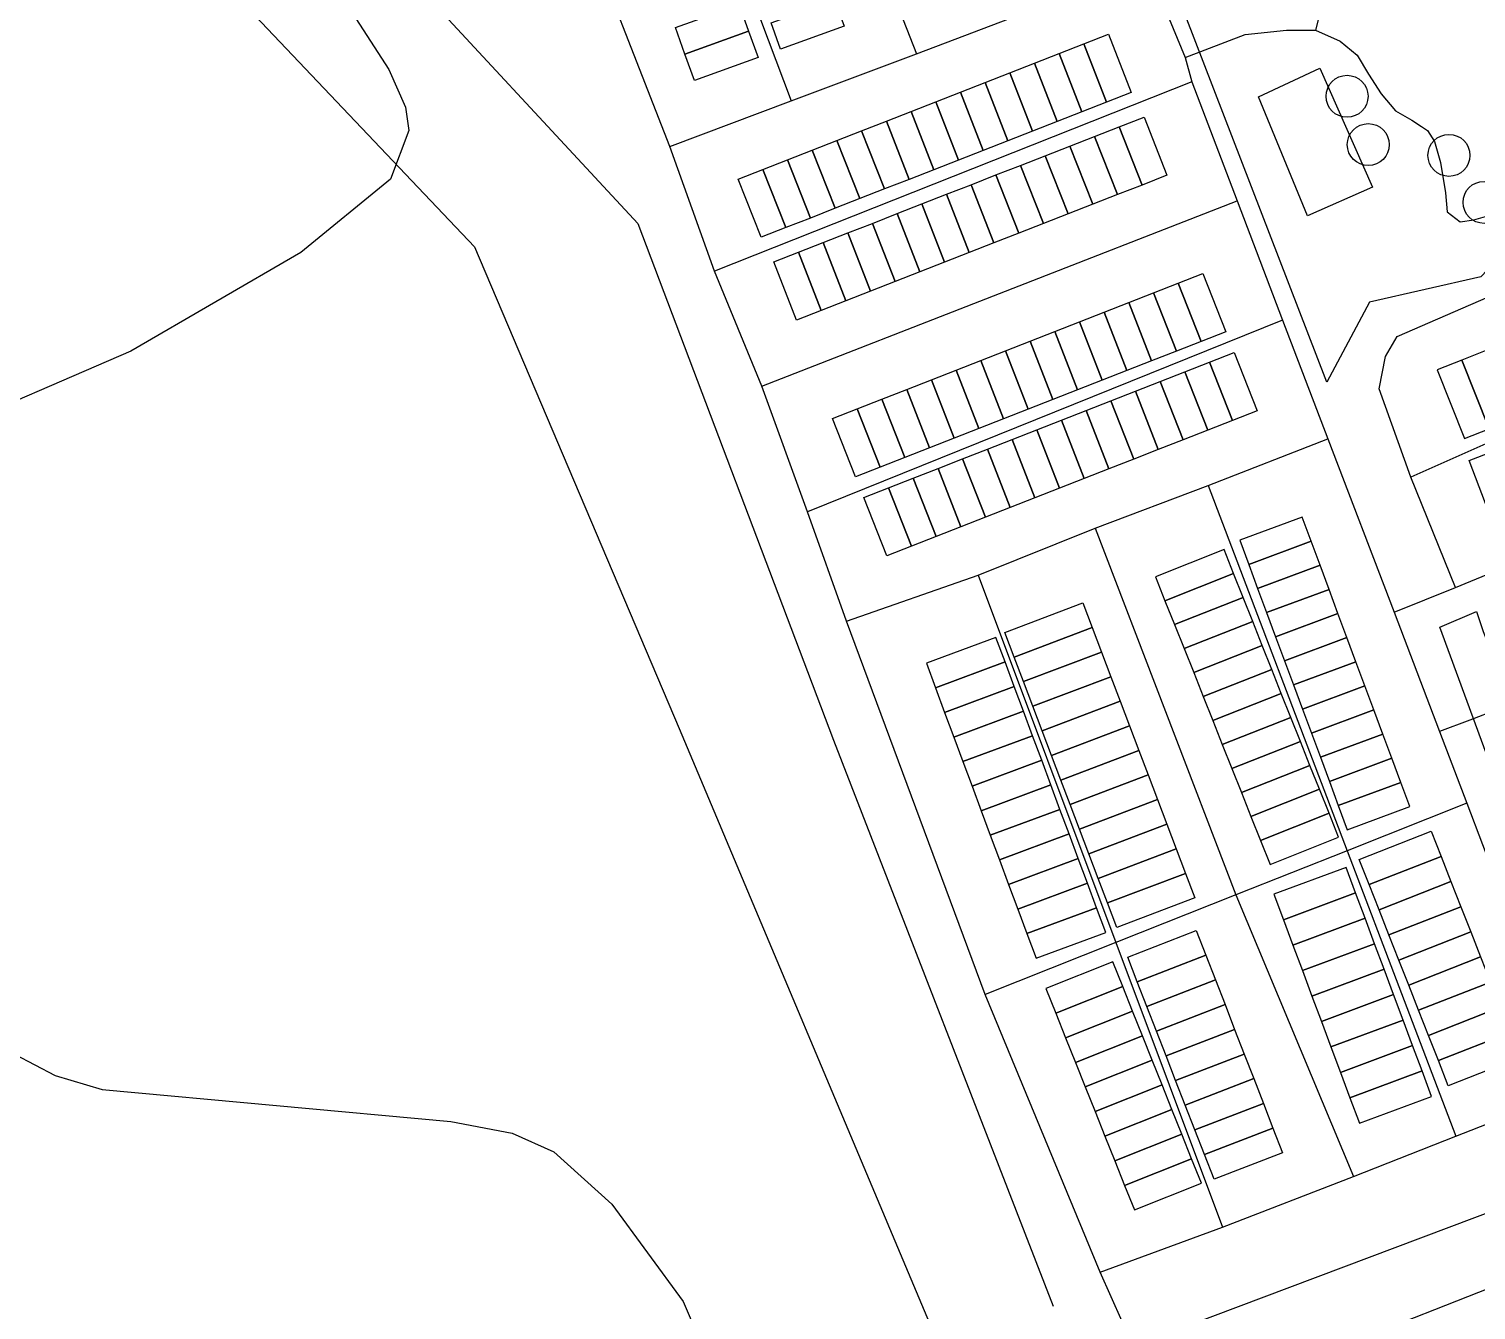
# Model space of a CAD drawing. Header units: metres. Extents: x 11276530 to 11306586, y 355867 to 367650.
# Drawn here: x 11290219.7 to 11290564.3, y 359363.3 to 359668.6 of the extents above; entities that cross this region are included whole.
import ezdxf

# ---------------------------------------------------------------- set-up
doc = ezdxf.new("R2010")
doc.units = ezdxf.units.M
for name, color, linetype in [('AMENITY', 6, 'Continuous'), ('BUILDING', 8, 'Continuous'), ('HIGHWAY_FOOTWAY', 6, 'Continuous'), ('HIGHWAY_RESIDENTIAL', 7, 'Continuous'), ('HIGHWAY_SERVICE', 8, 'Continuous'), ('HIGHWAY_TERTIARY', 3, 'Continuous'), ('LANDUSE', 2, 'Continuous'), ('OSM_OTHER', 7, 'Continuous'), ('WATERWAY_DRAIN', 4, 'Continuous')]:
    doc.layers.add(name, color=color, linetype=linetype)

msp = doc.modelspace()

# ---------------------------------------------------------------- linework, layer by layer
at = {"layer": 'AMENITY'}
for centre in [(11290533.62, 359652.54), (11290538.68, 359641.03), (11290557.89, 359638.46), (11290566.25, 359627.26)]:
    msp.add_circle(centre, 5, dxfattribs=at)
at = {"layer": 'BUILDING'}
for points in [[(11290398.69, 359663.78), (11290396.43, 359670.07), (11290411.58, 359675.51), (11290413.86, 359669.22), (11290398.69, 359663.78)], [(11290375.93, 359662.59), (11290373.67, 359668.89), (11290388.82, 359674.34), (11290391.08, 359668.04), (11290375.93, 359662.59)], [(11290378.19, 359656.3), (11290375.93, 359662.59), (11290391.08, 359668.04), (11290393.34, 359661.75), (11290378.19, 359656.3)], [(11290476.36, 359651.16), (11290470.48, 359648.85), (11290465.05, 359662.75), (11290470.93, 359665.04), (11290476.36, 359651.16)], [(11290482.24, 359653.46), (11290476.36, 359651.16), (11290470.93, 359665.04), (11290476.81, 359667.35), (11290482.24, 359653.46)], [(11290470.48, 359648.85), (11290464.61, 359646.56), (11290459.16, 359660.44), (11290465.05, 359662.75), (11290470.48, 359648.85)], [(11290458.73, 359644.25), (11290452.85, 359641.95), (11290447.41, 359655.83), (11290453.28, 359658.14), (11290458.73, 359644.25)], [(11290464.61, 359646.56), (11290458.73, 359644.25), (11290453.28, 359658.14), (11290459.16, 359660.44), (11290464.61, 359646.56)], [(11290452.85, 359641.95), (11290446.96, 359639.64), (11290441.53, 359653.54), (11290447.41, 359655.83), (11290452.85, 359641.95)], [(11290441.08, 359637.35), (11290435.21, 359635.04), (11290429.77, 359648.93), (11290435.65, 359651.23), (11290441.08, 359637.35)], [(11290446.96, 359639.64), (11290441.08, 359637.35), (11290435.65, 359651.23), (11290441.53, 359653.54), (11290446.96, 359639.64)], [(11290435.21, 359635.04), (11290429.33, 359632.74), (11290423.9, 359646.62), (11290429.77, 359648.93), (11290435.21, 359635.04)], [(11290490.69, 359633.7), (11290484.81, 359631.39), (11290479.38, 359645.29), (11290485.26, 359647.58), (11290490.69, 359633.7)], [(11290423.45, 359630.45), (11290417.57, 359628.14), (11290412.13, 359642.03), (11290418.01, 359644.33), (11290423.45, 359630.45)], [(11290429.33, 359632.74), (11290423.45, 359630.45), (11290418.01, 359644.33), (11290423.9, 359646.62), (11290429.33, 359632.74)], [(11290484.81, 359631.39), (11290478.93, 359629.1), (11290473.5, 359642.98), (11290479.38, 359645.29), (11290484.81, 359631.39)], [(11290417.57, 359628.14), (11290411.7, 359625.84), (11290406.25, 359639.72), (11290412.13, 359642.03), (11290417.57, 359628.14)], [(11290473.05, 359626.8), (11290467.18, 359624.49), (11290461.73, 359638.38), (11290467.61, 359640.68), (11290473.05, 359626.8)], [(11290478.93, 359629.1), (11290473.05, 359626.8), (11290467.61, 359640.68), (11290473.5, 359642.98), (11290478.93, 359629.1)], [(11290405.81, 359623.53), (11290399.93, 359621.24), (11290394.5, 359635.12), (11290400.37, 359637.43), (11290405.81, 359623.53)], [(11290411.7, 359625.84), (11290405.81, 359623.53), (11290400.37, 359637.43), (11290406.25, 359639.72), (11290411.7, 359625.84)], [(11290467.18, 359624.49), (11290461.3, 359622.2), (11290455.86, 359636.08), (11290461.73, 359638.38), (11290467.18, 359624.49)], [(11290399.93, 359621.24), (11290394.05, 359618.93), (11290388.62, 359632.82), (11290394.5, 359635.12), (11290399.93, 359621.24)], [(11290455.41, 359619.89), (11290449.53, 359617.59), (11290444.1, 359631.47), (11290449.98, 359633.78), (11290455.41, 359619.89)], [(11290461.3, 359622.2), (11290455.41, 359619.89), (11290449.98, 359633.78), (11290455.86, 359636.08), (11290461.3, 359622.2)], [(11290449.53, 359617.59), (11290443.66, 359615.28), (11290438.22, 359629.18), (11290444.1, 359631.47), (11290449.53, 359617.59)], [(11290443.66, 359615.28), (11290437.78, 359612.99), (11290432.35, 359626.87), (11290438.22, 359629.18), (11290443.66, 359615.28)], [(11290431.9, 359610.68), (11290426.02, 359608.38), (11290420.58, 359622.26), (11290426.46, 359624.57), (11290431.9, 359610.68)], [(11290437.78, 359612.99), (11290431.9, 359610.68), (11290426.46, 359624.57), (11290432.35, 359626.87), (11290437.78, 359612.99)], [(11290426.02, 359608.38), (11290420.14, 359606.07), (11290414.7, 359619.97), (11290420.58, 359622.26), (11290426.02, 359608.38)], [(11290414.26, 359603.78), (11290408.38, 359601.47), (11290402.95, 359615.36), (11290408.82, 359617.66), (11290414.26, 359603.78)], [(11290420.14, 359606.07), (11290414.26, 359603.78), (11290408.82, 359617.66), (11290414.7, 359619.97), (11290420.14, 359606.07)], [(11290408.38, 359601.47), (11290402.5, 359599.17), (11290397.07, 359613.05), (11290402.95, 359615.36), (11290408.38, 359601.47)], [(11290504.73, 359596.38), (11290498.85, 359594.08), (11290493.4, 359607.97), (11290499.28, 359610.27), (11290504.73, 359596.38)], [(11290498.85, 359594.08), (11290492.97, 359591.78), (11290487.53, 359605.66), (11290493.4, 359607.97), (11290498.85, 359594.08)], [(11290487.08, 359589.47), (11290481.2, 359587.17), (11290475.77, 359601.06), (11290481.65, 359603.36), (11290487.08, 359589.47)], [(11290492.97, 359591.78), (11290487.08, 359589.47), (11290481.65, 359603.36), (11290487.53, 359605.66), (11290492.97, 359591.78)], [(11290481.2, 359587.17), (11290475.33, 359584.88), (11290469.89, 359598.76), (11290475.77, 359601.06), (11290481.2, 359587.17)], [(11290469.45, 359582.57), (11290463.57, 359580.27), (11290458.13, 359594.15), (11290464.02, 359596.46), (11290469.45, 359582.57)], [(11290475.33, 359584.88), (11290469.45, 359582.57), (11290464.02, 359596.46), (11290469.89, 359598.76), (11290475.33, 359584.88)], [(11290463.57, 359580.27), (11290457.69, 359577.96), (11290452.25, 359591.86), (11290458.13, 359594.15), (11290463.57, 359580.27)], [(11290451.81, 359575.67), (11290445.93, 359573.36), (11290440.49, 359587.25), (11290446.37, 359589.55), (11290451.81, 359575.67)], [(11290457.69, 359577.96), (11290451.81, 359575.67), (11290446.37, 359589.55), (11290452.25, 359591.86), (11290457.69, 359577.96)], [(11290506.31, 359575.27), (11290500.43, 359572.97), (11290495, 359586.85), (11290500.87, 359589.16), (11290506.31, 359575.27)], [(11290512.18, 359577.57), (11290506.31, 359575.27), (11290500.87, 359589.16), (11290506.75, 359591.46), (11290512.18, 359577.57)], [(11290561.58, 359570.95), (11290567.5, 359573.32), (11290560.96, 359589.68), (11290555.05, 359587.32), (11290561.58, 359570.95)], [(11290567.5, 359573.32), (11290573.42, 359575.68), (11290566.89, 359592.05), (11290560.96, 359589.68), (11290567.5, 359573.32)], [(11290445.93, 359573.36), (11290440.05, 359571.06), (11290434.62, 359584.94), (11290440.49, 359587.25), (11290445.93, 359573.36)], [(11290500.43, 359572.97), (11290494.55, 359570.66), (11290489.12, 359584.55), (11290495, 359586.85), (11290500.43, 359572.97)], [(11290434.17, 359568.76), (11290428.29, 359566.46), (11290422.86, 359580.34), (11290428.74, 359582.65), (11290434.17, 359568.76)], [(11290440.05, 359571.06), (11290434.17, 359568.76), (11290428.74, 359582.65), (11290434.62, 359584.94), (11290440.05, 359571.06)], [(11290488.67, 359568.37), (11290482.8, 359566.06), (11290477.35, 359579.95), (11290483.23, 359582.25), (11290488.67, 359568.37)], [(11290494.55, 359570.66), (11290488.67, 359568.37), (11290483.23, 359582.25), (11290489.12, 359584.55), (11290494.55, 359570.66)], [(11290428.29, 359566.46), (11290422.42, 359564.15), (11290416.97, 359578.04), (11290422.86, 359580.34), (11290428.29, 359566.46)], [(11290482.8, 359566.06), (11290476.92, 359563.76), (11290471.47, 359577.64), (11290477.35, 359579.95), (11290482.8, 359566.06)], [(11290422.42, 359564.15), (11290416.54, 359561.85), (11290411.09, 359575.73), (11290416.97, 359578.04), (11290422.42, 359564.15)], [(11290471.03, 359561.45), (11290465.15, 359559.16), (11290459.72, 359573.05), (11290465.6, 359575.34), (11290471.03, 359561.45)], [(11290476.92, 359563.76), (11290471.03, 359561.45), (11290465.6, 359575.34), (11290471.47, 359577.64), (11290476.92, 359563.76)], [(11290465.15, 359559.16), (11290459.27, 359556.86), (11290453.84, 359570.74), (11290459.72, 359573.05), (11290465.15, 359559.16)], [(11290453.4, 359554.55), (11290447.52, 359552.25), (11290442.07, 359566.14), (11290447.96, 359568.44), (11290453.4, 359554.55)], [(11290459.27, 359556.86), (11290453.4, 359554.55), (11290447.96, 359568.44), (11290453.84, 359570.74), (11290459.27, 359556.86)], [(11290447.52, 359552.25), (11290441.64, 359549.95), (11290436.2, 359563.84), (11290442.07, 359566.14), (11290447.52, 359552.25)], [(11290562.71, 359565.76), (11290568.29, 359567.86), (11290575.17, 359549.63), (11290569.59, 359547.53), (11290562.71, 359565.76)], [(11290435.76, 359547.65), (11290429.87, 359545.34), (11290424.44, 359559.23), (11290430.32, 359561.53), (11290435.76, 359547.65)], [(11290441.64, 359549.95), (11290435.76, 359547.65), (11290430.32, 359561.53), (11290436.2, 359563.84), (11290441.64, 359549.95)], [(11290429.87, 359545.34), (11290424, 359543.04), (11290418.56, 359556.93), (11290424.44, 359559.23), (11290429.87, 359545.34)], [(11290525.05, 359546.52), (11290522.91, 359552.28), (11290508.05, 359546.76), (11290510.19, 359541), (11290525.05, 359546.52)], [(11290506.6, 359538.84), (11290504.32, 359544.56), (11290487.99, 359538.06), (11290490.26, 359532.34), (11290506.6, 359538.84)], [(11290527.19, 359540.78), (11290525.05, 359546.52), (11290510.19, 359541), (11290512.33, 359535.25), (11290527.19, 359540.78)], [(11290529.33, 359535.03), (11290527.19, 359540.78), (11290512.33, 359535.25), (11290514.45, 359529.51), (11290529.33, 359535.03)], [(11290508.87, 359533.12), (11290506.6, 359538.84), (11290490.26, 359532.34), (11290492.55, 359526.63), (11290508.87, 359533.12)], [(11290531.46, 359529.29), (11290529.33, 359535.03), (11290514.45, 359529.51), (11290516.59, 359523.76), (11290531.46, 359529.29)], [(11290454.35, 359518.91), (11290452.13, 359524.77), (11290470.69, 359531.82), (11290472.92, 359525.95), (11290454.35, 359518.91)], [(11290511.14, 359527.41), (11290508.87, 359533.12), (11290492.55, 359526.63), (11290494.82, 359520.91), (11290511.14, 359527.41)], [(11290513.42, 359521.69), (11290511.14, 359527.41), (11290494.82, 359520.91), (11290497.09, 359515.2), (11290513.42, 359521.69)], [(11290533.6, 359523.53), (11290531.46, 359529.29), (11290516.59, 359523.76), (11290518.73, 359518.01), (11290533.6, 359523.53)], [(11290566.01, 359524.96), (11290571.22, 359512.22), (11290576.97, 359514.57), (11290580.24, 359515.91), (11290584.03, 359505.24), (11290579.75, 359503.51), (11290574.26, 359501.43), (11290579.33, 359487.98), (11290577.59, 359487.37), (11290579.25, 359483.25), (11290570.16, 359486.67), (11290555.72, 359526.06), (11290564.43, 359529.78), (11290566.01, 359524.96)], [(11290452.18, 359517.73), (11290450, 359523.59), (11290433.42, 359517.42), (11290435.6, 359511.57), (11290452.18, 359517.73)], [(11290456.57, 359513.05), (11290454.35, 359518.91), (11290472.92, 359525.95), (11290475.15, 359520.1), (11290456.57, 359513.05)], [(11290535.74, 359517.79), (11290533.6, 359523.53), (11290518.73, 359518.01), (11290520.87, 359512.26), (11290535.74, 359517.79)], [(11290458.79, 359507.19), (11290456.57, 359513.05), (11290475.15, 359520.1), (11290477.36, 359514.23), (11290458.79, 359507.19)], [(11290515.69, 359515.97), (11290513.42, 359521.69), (11290497.09, 359515.2), (11290499.36, 359509.48), (11290515.69, 359515.97)], [(11290454.35, 359511.88), (11290452.18, 359517.73), (11290435.6, 359511.57), (11290437.78, 359505.7), (11290454.35, 359511.88)], [(11290537.86, 359512.04), (11290535.74, 359517.79), (11290520.87, 359512.26), (11290523, 359506.52), (11290537.86, 359512.04)], [(11290461.02, 359501.33), (11290458.79, 359507.19), (11290477.36, 359514.23), (11290479.59, 359508.37), (11290461.02, 359501.33)], [(11290517.96, 359510.25), (11290515.69, 359515.97), (11290499.36, 359509.48), (11290501.64, 359503.76), (11290517.96, 359510.25)], [(11290456.53, 359506.02), (11290454.35, 359511.88), (11290437.78, 359505.7), (11290439.95, 359499.85), (11290456.53, 359506.02)], [(11290520.23, 359504.54), (11290517.96, 359510.25), (11290501.64, 359503.76), (11290503.91, 359498.06), (11290520.23, 359504.54)], [(11290540, 359506.29), (11290537.86, 359512.04), (11290523, 359506.52), (11290525.14, 359500.76), (11290540, 359506.29)], [(11290463.24, 359495.47), (11290461.02, 359501.33), (11290479.59, 359508.37), (11290481.82, 359502.52), (11290463.24, 359495.47)], [(11290542.14, 359500.54), (11290540, 359506.29), (11290525.14, 359500.76), (11290527.27, 359495.02), (11290542.14, 359500.54)], [(11290458.72, 359500.16), (11290456.53, 359506.02), (11290439.95, 359499.85), (11290442.13, 359494), (11290458.72, 359500.16)], [(11290522.5, 359498.82), (11290520.23, 359504.54), (11290503.91, 359498.06), (11290506.18, 359492.34), (11290522.5, 359498.82)], [(11290460.89, 359494.31), (11290458.72, 359500.16), (11290442.13, 359494), (11290444.31, 359488.13), (11290460.89, 359494.31)], [(11290465.46, 359489.6), (11290463.24, 359495.47), (11290481.82, 359502.52), (11290484.03, 359496.65), (11290465.46, 359489.6)], [(11290544.28, 359494.8), (11290542.14, 359500.54), (11290527.27, 359495.02), (11290529.4, 359489.27), (11290544.28, 359494.8)], [(11290467.69, 359483.75), (11290465.46, 359489.6), (11290484.03, 359496.65), (11290486.26, 359490.8), (11290467.69, 359483.75)], [(11290524.77, 359493.1), (11290522.5, 359498.82), (11290506.18, 359492.34), (11290508.45, 359486.62), (11290524.77, 359493.1)], [(11290463.07, 359488.44), (11290460.89, 359494.31), (11290444.31, 359488.13), (11290446.48, 359482.28), (11290463.07, 359488.44)], [(11290527.06, 359487.39), (11290524.77, 359493.1), (11290508.45, 359486.62), (11290510.74, 359480.91), (11290527.06, 359487.39)], [(11290546.41, 359489.05), (11290544.28, 359494.8), (11290529.4, 359489.27), (11290531.54, 359483.53), (11290546.41, 359489.05)], [(11290469.9, 359477.89), (11290467.69, 359483.75), (11290486.26, 359490.8), (11290488.47, 359484.93), (11290469.9, 359477.89)], [(11290548.55, 359483.3), (11290546.41, 359489.05), (11290531.54, 359483.53), (11290533.68, 359477.77), (11290548.55, 359483.3)], [(11290465.25, 359482.59), (11290463.07, 359488.44), (11290446.48, 359482.28), (11290448.66, 359476.43), (11290465.25, 359482.59)], [(11290529.33, 359481.68), (11290527.06, 359487.39), (11290510.74, 359480.91), (11290513.01, 359475.19), (11290529.33, 359481.68)], [(11290467.43, 359476.74), (11290465.25, 359482.59), (11290448.66, 359476.43), (11290450.85, 359470.56), (11290467.43, 359476.74)], [(11290472.13, 359472.03), (11290469.9, 359477.89), (11290488.47, 359484.93), (11290490.7, 359479.07), (11290472.13, 359472.03)], [(11290474.35, 359466.17), (11290472.13, 359472.03), (11290490.7, 359479.07), (11290492.93, 359473.21), (11290474.35, 359466.17)], [(11290531.6, 359475.96), (11290529.33, 359481.68), (11290513.01, 359475.19), (11290515.28, 359469.47), (11290531.6, 359475.96)], [(11290469.6, 359470.87), (11290467.43, 359476.74), (11290450.85, 359470.56), (11290453.02, 359464.71), (11290469.6, 359470.87)], [(11290538.9, 359464.68), (11290536.54, 359470.67), (11290553.65, 359477.4), (11290556.01, 359471.4), (11290538.9, 359464.68)], [(11290476.57, 359460.3), (11290474.35, 359466.17), (11290492.93, 359473.21), (11290495.14, 359467.35), (11290476.57, 359460.3)], [(11290471.79, 359465.02), (11290469.6, 359470.87), (11290453.02, 359464.71), (11290455.2, 359458.85), (11290471.79, 359465.02)], [(11290535.65, 359462.71), (11290533.39, 359468.78), (11290516.22, 359462.38), (11290518.48, 359456.31), (11290535.65, 359462.71)], [(11290541.25, 359458.7), (11290538.9, 359464.68), (11290556.01, 359471.4), (11290558.36, 359465.41), (11290541.25, 359458.7)], [(11290473.97, 359459.17), (11290471.79, 359465.02), (11290455.2, 359458.85), (11290457.37, 359453), (11290473.97, 359459.17)], [(11290478.8, 359454.45), (11290476.57, 359460.3), (11290495.14, 359467.35), (11290497.37, 359461.5), (11290478.8, 359454.45)], [(11290543.6, 359452.7), (11290541.25, 359458.7), (11290558.36, 359465.41), (11290560.71, 359459.42), (11290543.6, 359452.7)], [(11290537.91, 359456.66), (11290535.65, 359462.71), (11290518.48, 359456.31), (11290520.74, 359450.25), (11290537.91, 359456.66)], [(11290476.14, 359453.3), (11290473.97, 359459.17), (11290457.37, 359453), (11290459.55, 359447.14), (11290476.14, 359453.3)], [(11290545.96, 359446.71), (11290543.6, 359452.7), (11290560.71, 359459.42), (11290563.06, 359453.43), (11290545.96, 359446.71)], [(11290540.18, 359450.59), (11290537.91, 359456.66), (11290520.74, 359450.25), (11290523.01, 359444.19), (11290540.18, 359450.59)], [(11290483.66, 359441.49), (11290481.38, 359447.37), (11290497.7, 359453.71), (11290499.98, 359447.84), (11290483.66, 359441.49)], [(11290548.31, 359440.72), (11290545.96, 359446.71), (11290563.06, 359453.43), (11290565.42, 359447.45), (11290548.31, 359440.72)], [(11290485.95, 359435.62), (11290483.66, 359441.49), (11290499.98, 359447.84), (11290502.26, 359441.95), (11290485.95, 359435.62)], [(11290542.44, 359444.53), (11290540.18, 359450.59), (11290523.01, 359444.19), (11290525.27, 359438.13), (11290542.44, 359444.53)], [(11290480.2, 359440.4), (11290477.85, 359446.27), (11290461.9, 359439.9), (11290464.24, 359434.03), (11290480.2, 359440.4)], [(11290544.7, 359438.46), (11290542.44, 359444.53), (11290525.27, 359438.13), (11290527.53, 359432.06), (11290544.7, 359438.46)], [(11290550.66, 359434.74), (11290548.31, 359440.72), (11290565.42, 359447.45), (11290567.77, 359441.45), (11290550.66, 359434.74)], [(11290488.24, 359429.73), (11290485.95, 359435.62), (11290502.26, 359441.95), (11290504.56, 359436.07), (11290488.24, 359429.73)], [(11290553.02, 359428.74), (11290550.66, 359434.74), (11290567.77, 359441.45), (11290570.11, 359435.46), (11290553.02, 359428.74)], [(11290482.54, 359434.54), (11290480.2, 359440.4), (11290464.24, 359434.03), (11290466.59, 359428.17), (11290482.54, 359434.54)], [(11290546.96, 359432.41), (11290544.7, 359438.46), (11290527.53, 359432.06), (11290529.79, 359426), (11290546.96, 359432.41)], [(11290484.89, 359428.68), (11290482.54, 359434.54), (11290466.59, 359428.17), (11290468.92, 359422.3), (11290484.89, 359428.68)], [(11290490.52, 359423.85), (11290488.24, 359429.73), (11290504.56, 359436.07), (11290506.84, 359430.19), (11290490.52, 359423.85)], [(11290555.36, 359422.75), (11290553.02, 359428.74), (11290570.11, 359435.46), (11290572.46, 359429.47), (11290555.36, 359422.75)], [(11290549.22, 359426.34), (11290546.96, 359432.41), (11290529.79, 359426), (11290532.07, 359419.93), (11290549.22, 359426.34)], [(11290487.23, 359422.82), (11290484.89, 359428.68), (11290468.92, 359422.3), (11290471.26, 359416.45), (11290487.23, 359422.82)], [(11290492.8, 359417.97), (11290490.52, 359423.85), (11290506.84, 359430.19), (11290509.12, 359424.31), (11290492.8, 359417.97)], [(11290557.71, 359416.76), (11290555.36, 359422.75), (11290572.46, 359429.47), (11290574.81, 359423.49), (11290557.71, 359416.76)], [(11290495.08, 359412.09), (11290492.8, 359417.97), (11290509.12, 359424.31), (11290511.4, 359418.44), (11290495.08, 359412.09)], [(11290551.49, 359420.28), (11290549.22, 359426.34), (11290532.07, 359419.93), (11290534.32, 359413.86), (11290551.49, 359420.28)], [(11290489.56, 359416.95), (11290487.23, 359422.82), (11290471.26, 359416.45), (11290473.6, 359410.59), (11290489.56, 359416.95)], [(11290553.75, 359414.21), (11290551.49, 359420.28), (11290534.32, 359413.86), (11290536.58, 359407.8), (11290553.75, 359414.21)], [(11290491.91, 359411.1), (11290489.56, 359416.95), (11290473.6, 359410.59), (11290475.94, 359404.72), (11290491.91, 359411.1)], [(11290497.38, 359406.22), (11290495.08, 359412.09), (11290511.4, 359418.44), (11290513.69, 359412.55), (11290497.38, 359406.22)], [(11290494.25, 359405.23), (11290491.91, 359411.1), (11290475.94, 359404.72), (11290478.29, 359398.86), (11290494.25, 359405.23)], [(11290499.66, 359400.33), (11290497.38, 359406.22), (11290513.69, 359412.55), (11290515.98, 359406.67), (11290499.66, 359400.33)], [(11290501.94, 359394.45), (11290499.66, 359400.33), (11290515.98, 359406.67), (11290518.26, 359400.79), (11290501.94, 359394.45)], [(11290496.6, 359399.37), (11290494.25, 359405.23), (11290478.29, 359398.86), (11290480.62, 359393), (11290496.6, 359399.37)], [(11290498.94, 359393.52), (11290496.6, 359399.37), (11290480.62, 359393), (11290482.96, 359387.14), (11290498.94, 359393.52)]]:
    msp.add_lwpolyline(points, close=True, dxfattribs=at)
at = {"layer": 'HIGHWAY_FOOTWAY'}
for points in [[(11290356.67, 359769.96), (11290379.09, 359710.29), (11290401.21, 359651.43)], [(11290546.85, 359707.76), (11290536.7, 359694.71), (11290534.8, 359690.55), (11290531.91, 359684.1), (11290528.56, 359678.07), (11290526.09, 359668.29)], [(11290495.07, 359661.81), (11290509.34, 359667.3), (11290519.21, 359668.29), (11290526.09, 359668.29), (11290532.01, 359665.69), (11290536.06, 359662.3), (11290538.71, 359657.8), (11290541.74, 359653.16), (11290545.13, 359649.1), (11290549.06, 359646.85), (11290551.33, 359645.35), (11290552.74, 359644.37), (11290554.43, 359641.8), (11290555.89, 359636.78), (11290557.07, 359629.54), (11290557.48, 359625.01), (11290560.59, 359622.6), (11290563.84, 359623.07), (11290567.14, 359624.06)], [(11290496.63, 359655.97), (11290383, 359610.9)], [(11290637.37, 359640.76), (11290596.31, 359583.07), (11290593.11, 359581.51), (11290548.81, 359561.79)], [(11290518.28, 359599.17), (11290405.13, 359553.48)], [(11290500.52, 359559.82), (11290533.65, 359472.75), (11290559.49, 359404.72)], [(11290445.73, 359538.41), (11290478.54, 359450.88), (11290503.98, 359383.01)], [(11290582.65, 359511.49), (11290562.87, 359503.88)], [(11290562.87, 359503.88), (11290555.64, 359501.17)]]:
    msp.add_lwpolyline(points, dxfattribs=at)
at = {"layer": 'HIGHWAY_RESIDENTIAL'}
for points in [[(11290482.67, 359354.69), (11290474.81, 359372.29), (11290447.4, 359438.51), (11290414.42, 359527.42), (11290405.13, 359553.48), (11290394.24, 359583.47), (11290383, 359610.9), (11290372.37, 359640.58), (11290349.36, 359699.44), (11290341.22, 359720.79), (11290326.71, 359758.82), (11290316.44, 359787.13), (11290305.73, 359816.62), (11290295.91, 359845.79), (11290285.35, 359874.72), (11290275.31, 359903.87), (11290264.16, 359935.48)], [(11290441.2, 359801.37), (11290463.46, 359743), (11290485.96, 359683.96), (11290495.07, 359661.81), (11290496.63, 359655.97), (11290507.44, 359627.6), (11290518.28, 359599.17), (11290529.06, 359570.9), (11290544.8, 359529.6), (11290555.64, 359501.17), (11290562.17, 359484.06), (11290565.9, 359474.26), (11290577.03, 359445.08), (11290588.13, 359415.94), (11290595.28, 359397.08)], [(11290385.27, 359780.59), (11290408.26, 359720.9), (11290431.04, 359662.66)], [(11290372.37, 359640.58), (11290401.21, 359651.43), (11290431.04, 359662.66), (11290458.1, 359672.89), (11290485.96, 359683.96)], [(11290544.8, 359529.6), (11290559.41, 359535.5), (11290610.39, 359556.54), (11290619.44, 359565.3), (11290652.81, 359613.67), (11290660.34, 359624.38), (11290680.13, 359651.98), (11290697.65, 359674.57)], [(11290559.41, 359535.5), (11290548.81, 359561.79), (11290541.28, 359582.79), (11290542.74, 359590.55), (11290545.52, 359595.3), (11290572.75, 359607.11), (11290596.2, 359639.68), (11290610.67, 359659.77)], [(11290394.24, 359583.47), (11290507.44, 359627.6)], [(11290474.81, 359372.29), (11290503.98, 359383.01), (11290535.16, 359395.11), (11290559.49, 359404.72), (11290588.13, 359415.94), (11290663.85, 359444.89), (11290682.51, 359454.87), (11290704.45, 359479.94), (11290712.86, 359490.74), (11290751.78, 359540.87), (11290796.94, 359602.11)], [(11290414.42, 359527.42), (11290445.73, 359538.41), (11290473.61, 359549.59), (11290500.52, 359559.82), (11290529.06, 359570.9)], [(11290473.61, 359549.59), (11290507.17, 359462.23), (11290535.16, 359395.11)], [(11290600.72, 359381.63), (11290580.23, 359373.55), (11290574.97, 359371.46), (11290544.37, 359359.39), (11290516.74, 359348.73), (11290497.65, 359340.93), (11290493.14, 359333.67), (11290492.76, 359325.77), (11290524.34, 359240.02), (11290557.77, 359151.3), (11290579.57, 359089.96), (11290589.13, 359082.05), (11290595.39, 359079.06), (11290614.05, 359076.38)]]:
    msp.add_lwpolyline(points, dxfattribs=at)
at = {"layer": 'HIGHWAY_SERVICE'}
msp.add_lwpolyline([(11290562.17, 359484.06), (11290533.65, 359472.75), (11290507.17, 359462.23), (11290478.54, 359450.88), (11290447.4, 359438.51)], dxfattribs=at)
at = {"layer": 'HIGHWAY_TERTIARY'}
msp.add_lwpolyline([(11290482.67, 359354.69), (11290595.28, 359397.08), (11290690.88, 359435.53), (11290718.22, 359465.3), (11290757.69, 359517.83), (11290812.36, 359592.54), (11290819.76, 359604.51), (11290824.19, 359610.95), (11290866.93, 359671.88), (11290899.09, 359716.78), (11290918.19, 359743.76), (11290953.89, 359787.94), (11290967.8, 359806.11)], dxfattribs=at)
at = {"layer": 'LANDUSE'}
msp.add_lwpolyline([(11290445.92, 359799.48), (11290522.66, 359827.07), (11290534.61, 359792.68), (11290497.06, 359738.83), (11290586.59, 359672.25), (11290574.97, 359656.08), (11290591.81, 359644.15), (11290579.89, 359624.65), (11290565.48, 359609.55), (11290538.98, 359603.5), (11290528.8, 359584.41), (11290445.92, 359799.48)], close=True, dxfattribs=at)
msp.add_lwpolyline([(11290152.84, 359734.43), (11290269.08, 359676.56), (11290325.81, 359616.67), (11290374.57, 359501.9), (11290553.38, 359076.77), (11290603.57, 359022.02)], dxfattribs=at)
at = {"layer": 'OSM_OTHER'}
for points in [[(11290205.88, 359731.71), (11290231.59, 359718.89), (11290246.51, 359707.18), (11290279.35, 359688.56), (11290288.81, 359681.42), (11290296.71, 359672.39), (11290305.4, 359658.9), (11290309.4, 359649.98), (11290310.18, 359644.41), (11290305.84, 359632.81), (11290284.47, 359615.31), (11290243.95, 359591.78), (11290197.31, 359571.6)], [(11290512.54, 359652.4), (11290527.17, 359659.27), (11290539.71, 359630.89), (11290524.18, 359624.04), (11290512.54, 359652.4)], [(11290182.28, 359442.04), (11290225.91, 359419.18), (11290237.16, 359415.84), (11290320.2, 359408.26), (11290334.78, 359405.47), (11290344.69, 359401.01), (11290358.5, 359388.52), (11290375.53, 359365.33), (11290380.54, 359353.62), (11290397.24, 359299.66), (11290399.13, 359285.28), (11290397.35, 359258.52), (11290398.35, 359248.59), (11290401.47, 359239.34), (11290408.37, 359231.2), (11290438.65, 359208.46), (11290454.79, 359192.29), (11290468.92, 359168.65), (11290477.61, 359132.19), (11290493.75, 359098.07), (11290515.01, 359070.53), (11290557.31, 359032.18)]]:
    msp.add_lwpolyline(points, dxfattribs=at)
at = {"layer": 'WATERWAY_DRAIN'}
msp.add_lwpolyline([(11289968.3, 359795.07), (11290117.26, 359773.21), (11290189.27, 359757.35), (11290215.87, 359746.97), (11290304.27, 359687.42), (11290364.71, 359622.25), (11290411.33, 359499.09), (11290463.59, 359364.19)], dxfattribs=at)

doc.saveas('drawing.dxf')
